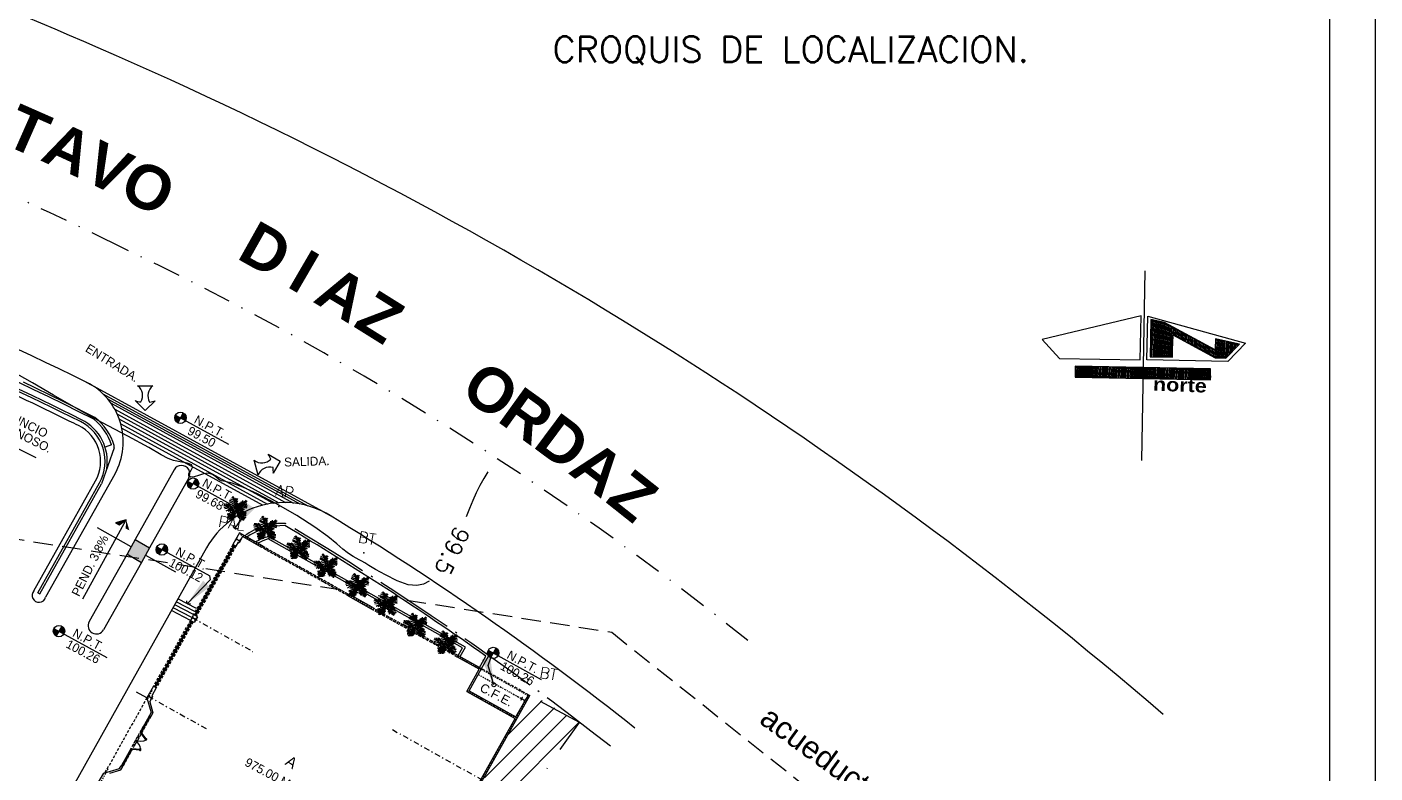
# Model space of a CAD drawing. Header units: millimetres. Extents: x 99 to 472, y 49 to 338.
# Drawn here: x 350.1 to 471.9, y 200.8 to 268.2 of the extents above; entities that cross this region are included whole.
import ezdxf
from ezdxf.enums import TextEntityAlignment as Align

# ---------------------------------------------------------------- set-up
doc = ezdxf.new("R2010")
doc.units = ezdxf.units.MM
for name, pattern in [('ACAD_ISO04W100', [30.5, 24, -3, 0.5, -3]), ('DASHDOT', [1, 0.5, -0.25, 0, -0.25]), ('HIDDEN', [0.375, 0.25, -0.125]), ('SOLID', [0])]:
    doc.linetypes.add(name, pattern=pattern)
for name, color, linetype in [('AUX2', 6, 'Continuous'), ('BANQUETA', 4, 'Continuous'), ('BANQUETA.', 2, 'Continuous'), ('BANQUETAS', 8, 'Continuous'), ('BLANCO', 7, 'Continuous'), ('COLS', 1, 'Continuous'), ('CVL_ATEXT', 7, 'Continuous'), ('DETALLES', 4, 'Continuous'), ('EJE', 8, 'DASHDOT'), ('EJES', 1, 'DASHDOT'), ('est', 2, 'Continuous'), ('LOCALES', 5, 'Continuous'), ('NIVELES', 32, 'Continuous'), ('PENDIENTES', 8, 'Continuous'), ('POLIG', 41, 'Continuous'), ('PUERTAS', 2, 'Continuous'), ('PUNTOS_CON', 10, 'SOLID'), ('T', 7, 'Continuous'), ('TEXTOS_Y_COTAS', 7, 'Continuous'), ('veg', 3, 'Continuous'), ('WALL', 4, 'Continuous')]:
    doc.layers.add(name, color=color, linetype=linetype)
doc.styles.add('ATTR', font='romans.shx', dxfattribs={"width": 0.8, "height": 0.7})
doc.styles.add('CHISEL', font='cityb___.ttf', dxfattribs={"width": 1.2, "height": 0.1})
doc.styles.add('GRUESA', font='swissk.ttf')
doc.styles.add('H1', font='hand.shx', dxfattribs={"height": 0.15})
doc.styles.add('ROMAND', font='romand.shx', dxfattribs={"height": 1})
doc.styles.add('SANSSERIFBOLD', font='sasb____.pfb', dxfattribs={"height": 1})
doc.styles.add('SIMPLEX', font='simplex.shx', dxfattribs={"height": 0.3})
doc.styles.add('TMODELF', font='ROMANS.SHX', dxfattribs={"height": 5})
doc.styles.add('TXT-200', font='logo-o.shx', dxfattribs={"height": 0.508})
doc.dimstyles.new('ISO-25', dxfattribs={"dimtxt": 2.5, "dimasz": 2.5, "dimexe": 1.25, "dimexo": 0.625, "dimtad": 1, "dimtxsty": 'Standard', "dimcen": 2.5, "dimadec": 0, "dimazin": 0, "dimtfac": 1, "dimtmove": 0, "dimatfit": 3, "dimfxl": 1, "dimarcsym": 0})

# ---------------------------------------------------------------- blocks, each defined once
blk = doc.blocks.new('PUERTA90')
for p, q in [((0.04, 0.45), (0.01, 0.51)), ((0.09, 0.58), (0.05, 0.57)), ((0.05, 0.5), (0.07, 0.51)), ((0.05, 0.49), (0.07, 0.5)), ((0.14, 0.54), (0.12, 0.53)), ((0.14, 0.53), (0.13, 0.52)), ((0.18, 0.52), (0.16, 0.58)), ((0.43, -0.16), (0.4, -0.18)), ((0.45, -0.2), (0.4, -0.18)), ((0.41, -0.21), (0.43, -0.16))]:
    blk.add_line(p, q)
blk.add_lwpolyline([(0.05, 0.57, 0.210556), (-0.41, -0.24), (-0.39, -0.24), (-0.39, -0.25), (-0.41, -0.25)], format="xyb")
for points in [[(0, 0.5), (0.01, 0.51), (0.05, 0.5), (0.06, 0.49), (0.04, 0.45), (0.03, 0.45)], [(0.45, -0.2), (0.09, 0.58), (0.05, 0.57), (0.41, -0.21)], [(0.18, 0.52), (0.15, 0.53), (0.14, 0.55), (0.16, 0.58), (0.17, 0.58), (0.19, 0.53)]]:
    blk.add_lwpolyline(points, close=True)
for points in [[(0.05, 0.57), (0.1, 0.55), (0.07, 0.53), (0.09, 0.58)], [(0.09, 0.49), (0.07, 0.49), (0.06, 0.51), (0.07, 0.53)], [(0.12, 0.51), (0.13, 0.52), (0.12, 0.54), (0.11, 0.54)], [(0.45, -0.25), (0.44, -0.25), (0.44, -0.24), (0.45, -0.24)]]:
    blk.add_lwpolyline(points)
at = {"linetype": 'Continuous'}
for points in [[(-0.43, -0.26), (-0.43, -0.17), (-0.41, -0.17), (-0.41, -0.26)], [(0.47, -0.26), (0.47, -0.17), (0.45, -0.17), (0.45, -0.26)]]:
    blk.add_lwpolyline(points, close=True, dxfattribs=at)
at = {"layer": 'TEXTOS_Y_COTAS'}
blk.add_circle((-0.03, -0.18), 0.0765, dxfattribs=at)
at = {"layer": 'TEXTOS_Y_COTAS', "insert": (-0.08, -0.16), "char_height": 0.03, "width": 0.1975, "attachment_point": 1}
blk.add_mtext('\\fGraphite Light ATT|b0|i0|c162|p66;0.90', dxfattribs=at)
blk = doc.blocks.new('arbol4')
for p, q in [((-2.78214, 0.78018), (-3.28206, 0.6966)), ((-2.36916, 0.41796), (-3.23856, 0.25074)), ((-1.82226, -0.13404), (-3.08226, 1.12596)), ((-2.84736, 0.86382), (-2.8908, 1.33752)), ((-2.54304, 1.30962), (-2.47788, 0.52944)), ((-2.23878, 1.1703), (-2.0214, 0.05574)), ((-2.0649, 1.28178), (-1.3911, -0.16722)), ((-0.80424, -0.27864), (-1.7823, 1.11456)), ((-0.15216, 0.75234), (-1.5867, 1.72758)), ((-0.2391, 1.28178), (-1.41282, 2.03412)), ((-1.3911, 1.03098), (-0.10872, 0.41796)), ((-0.36954, 1.97838), (-1.23894, 2.39634)), ((-1.17372, 0.41796), (0, -0.11148)), ((-0.45648, 2.42424), (-0.9564, 2.75862)), ((-0.54342, 2.81436), (-0.7173, 2.95368)), ((0.06774, -0.40404), (-0.56226, 3.01596)), ((-0.4782, 2.70288), (-0.32604, 2.95368)), ((-0.39126, 2.20134), (-0.08694, 2.56356)), ((-0.2826, 1.75548), (0.34776, 2.47998)), ((-0.2391, 1.25388), (0.69552, 2.39634)), ((-0.10872, 0.58512), (0.58686, 1.86696)), ((0, 0), (0.60858, 1.1982)), ((0.06774, -0.40404), (1.68774, 0.13596)), ((0.30426, -0.30654), (0.73896, 1.05882)), ((0.6738, -0.19506), (1.13022, 1.1703)), ((1.04328, -0.05574), (1.45626, 1.47684)), ((1.39104, 0.02784), (1.71708, 1.53258)), ((1.52148, 0.05574), (2.86902, -0.30654)), ((1.68774, 0.13596), (2.94774, 1.75596)), ((1.69536, 0.13932), (1.93446, 1.75548)), ((1.84746, 0.33438), (2.95596, -0.0279)), ((1.9779, 1.44894), (2.0214, 0.58512)), ((2.06484, 0.58512), (2.99946, 0.25074)), ((2.1735, 1.56042), (2.30394, 0.9474)), ((2.23872, 0.78018), (2.95596, 0.66876)), ((2.39088, 1.644), (2.58648, 1.30962)), ((2.49954, 1.14246), (2.99946, 1.08672)), ((2.6952, 1.3932), (3.1299, 1.44894)), ((2.71692, 1.78332), (2.78208, 1.56042)), ((-1.93446, -0.0279), (-3.06468, -0.08364)), ((-1.6302, -0.19506), (-2.80386, -0.75234)), ((-0.97812, -1.30968), (-2.4996, -1.53258)), ((-1.6302, -2.1456), (-2.4996, -2.28492)), ((-1.3911, -1.6998), (-2.47788, -1.72764)), ((-1.7823, -2.45214), (-2.47788, -2.53572)), ((-1.99968, -2.78652), (-2.39094, -2.95368)), ((-1.5432, -1.97844), (-2.34744, -1.95054)), ((-1.21722, -0.22296), (-2.217, -0.89172)), ((-1.28226, -1.57404), (-2.18226, -3.10404)), ((-1.89102, -2.6193), (-1.84752, -3.06516)), ((0.06774, -0.40404), (-1.82226, -0.13404)), ((-0.89118, -0.27864), (-1.73886, -0.9753)), ((-0.84768, -1.17036), (-1.73886, -1.17036)), ((-1.67364, -2.25708), (-1.60842, -3.03726)), ((-1.43454, -1.83912), (-1.30416, -3.1209)), ((0.06774, -0.40404), (-1.28226, -1.57404)), ((-0.32604, -0.33438), (-1.21722, -0.89172)), ((-1.17372, -1.50474), (-0.99984, -3.06516)), ((-0.32604, -0.75234), (-1.13028, -1.00314)), ((-0.9564, -1.30968), (-0.69552, -2.81436)), ((-0.73902, -1.08672), (-0.45648, -2.3685)), ((-0.49992, -0.91956), (-0.30432, -1.81122)), ((-0.21738, -0.61302), (-0.15216, -1.28178)), ((0.21732, -0.58518), (-0.02172, -1.61616)), ((0.06774, -0.40404), (1.14774, -1.75404)), ((0.17388, -0.55734), (1.52148, -0.9753)), ((0.36948, -0.78024), (0.1956, -1.95054)), ((0.60858, -1.08672), (0.28254, -2.56356)), ((0.45642, -0.30654), (1.63014, -0.91956)), ((0.91284, -1.4211), (0.45642, -2.81436)), ((0.52164, -0.9474), (1.99962, -1.28178)), ((1.15194, -1.75548), (0.56508, -3.14874)), ((0.73896, -0.19506), (1.91268, -0.75234)), ((0.80418, -1.30968), (2.28216, -1.53258)), ((1.28238, -2.22918), (1.02156, -3.093)), ((1.04328, -1.58832), (2.23872, -1.78338)), ((1.14774, -1.75404), (1.68774, -3.55404)), ((1.15194, -0.05574), (2.1735, -0.61302)), ((1.17372, -1.75548), (2.49954, -2.1456)), ((1.21716, -1.9227), (2.39088, -2.3964)), ((1.43454, -2.67504), (1.23888, -3.31596)), ((1.3476, -2.3685), (2.4126, -2.8422)), ((1.43454, -2.70288), (2.13006, -3.093)), ((1.5432, -3.14874), (1.45626, -3.45528)), ((1.5432, -3.00942), (1.91268, -3.26022)), ((1.67358, -3.39954), (1.76052, -3.45528))]:
    blk.add_line(p, q)
at = {"style": 'ATTR', "width": 0.8, "flags": 9}
blk.add_attdef('ESTCODE', (0.06774, -0.40404), '', height=0.042, dxfattribs=at)
blk = doc.blocks.new('A$C20FC3698')
at = {"layer": 'veg', "xscale": 0.9999998995489492, "yscale": 0.9999998995489492, "zscale": 0.9999998995489492}
blk.add_blockref('arbol4', (3.28, 3.55, -6.65), dxfattribs=at)
blk = doc.blocks.new('FLECHA3')
blk.add_lwpolyline([(-0.354, -0.354), (0, 0), (0.354, -0.354, 0.044777), (0.159, -0.308, 0.391731), (0.274, -0.89), (-0.274, -0.89, 0.391731), (-0.159, -0.308, 0.044777)], format="xyb", close=True)
blk = doc.blocks.new('*X10')
at = {"color": 0}
for p, q in [((3.578, 10.055), (3.636, 10.113)), ((3.586, 10.048), (3.644, 10.107)), ((3.593, 10.042), (3.651, 10.1)), ((3.6, 10.035), (3.659, 10.093)), ((3.608, 10.099), (3.629, 10.12)), ((3.608, 10.028), (3.666, 10.087)), ((3.615, 10.022), (3.673, 10.08)), ((3.623, 10.015), (3.681, 10.073)), ((3.63, 10.008), (3.688, 10.066)), ((3.638, 10.002), (3.696, 10.06)), ((3.645, 9.995), (3.703, 10.053)), ((3.652, 9.988), (3.711, 10.046)), ((3.66, 9.981), (3.718, 10.04)), ((3.667, 9.975), (3.726, 10.033)), ((3.675, 9.968), (3.733, 10.026)), ((3.682, 9.961), (3.74, 10.02)), ((3.69, 9.955), (3.748, 10.013)), ((3.697, 9.948), (3.755, 10.006)), ((3.705, 9.941), (3.763, 9.999)), ((3.712, 9.935), (3.77, 9.993)), ((3.719, 9.928), (3.778, 9.986)), ((3.727, 9.921), (3.785, 9.979)), ((3.734, 9.914), (3.792, 9.973)), ((3.742, 9.908), (3.8, 9.966)), ((3.749, 9.901), (3.807, 9.959)), ((3.757, 9.894), (3.815, 9.952)), ((3.764, 9.888), (3.822, 9.946)), ((3.772, 9.881), (3.83, 9.939)), ((3.779, 9.874), (3.837, 9.932)), ((3.786, 9.868), (3.845, 9.926)), ((3.794, 9.861), (3.852, 9.919)), ((3.801, 9.854), (3.859, 9.912)), ((3.809, 9.847), (3.867, 9.906)), ((3.816, 9.841), (3.874, 9.899)), ((3.824, 9.834), (3.882, 9.892)), ((3.831, 9.827), (3.889, 9.885)), ((3.839, 9.821), (3.897, 9.879)), ((3.846, 9.814), (3.904, 9.872)), ((3.853, 9.807), (3.912, 9.865)), ((3.861, 9.801), (3.919, 9.859)), ((3.868, 9.794), (3.926, 9.852)), ((3.876, 9.787), (3.934, 9.845)), ((3.883, 9.78), (3.941, 9.839)), ((3.891, 9.774), (3.949, 9.832)), ((3.898, 9.767), (3.956, 9.825)), ((3.905, 9.76), (3.964, 9.818)), ((3.913, 9.754), (3.971, 9.812)), ((3.92, 9.747), (3.979, 9.805)), ((3.928, 9.74), (3.986, 9.798)), ((3.935, 9.734), (3.993, 9.792)), ((3.943, 9.727), (4.001, 9.785)), ((3.95, 9.72), (4.008, 9.778)), ((3.958, 9.713), (4.016, 9.772)), ((3.965, 9.707), (4.023, 9.765)), ((3.972, 9.7), (4.031, 9.758)), ((3.98, 9.693), (4.038, 9.751)), ((3.987, 9.687), (4.045, 9.745)), ((3.995, 9.68), (4.053, 9.738)), ((4.002, 9.673), (4.06, 9.731)), ((4.01, 9.667), (4.068, 9.725)), ((4.017, 9.66), (4.075, 9.718)), ((4.025, 9.653), (4.083, 9.711)), ((4.032, 9.646), (4.09, 9.705)), ((4.039, 9.64), (4.098, 9.698)), ((4.047, 9.633), (4.105, 9.691)), ((4.054, 9.626), (4.112, 9.684)), ((4.062, 9.62), (4.12, 9.678)), ((4.069, 9.613), (4.127, 9.671)), ((4.077, 9.606), (4.135, 9.664)), ((4.084, 9.6), (4.142, 9.658)), ((4.092, 9.593), (4.15, 9.651)), ((4.099, 9.586), (4.157, 9.644)), ((4.106, 9.579), (4.165, 9.638)), ((4.114, 9.573), (4.172, 9.631)), ((4.121, 9.566), (4.179, 9.624)), ((4.129, 9.559), (4.187, 9.617)), ((4.136, 9.553), (4.194, 9.611)), ((4.144, 9.546), (4.202, 9.604)), ((4.151, 9.539), (4.209, 9.597)), ((4.158, 9.532), (4.217, 9.591)), ((4.166, 9.526), (4.224, 9.584)), ((4.173, 9.519), (4.231, 9.577)), ((4.181, 9.512), (4.239, 9.571)), ((4.188, 9.506), (4.246, 9.564)), ((4.196, 9.499), (4.254, 9.557)), ((4.203, 9.492), (4.261, 9.55)), ((4.211, 9.486), (4.269, 9.544)), ((4.218, 9.479), (4.276, 9.537)), ((4.225, 9.472), (4.284, 9.53)), ((4.233, 9.465), (4.291, 9.524)), ((4.24, 9.459), (4.298, 9.517)), ((4.248, 9.452), (4.306, 9.51)), ((4.255, 9.445), (4.313, 9.504)), ((4.263, 9.439), (4.321, 9.497)), ((4.27, 9.432), (4.328, 9.49)), ((4.278, 9.425), (4.336, 9.483)), ((4.285, 9.419), (4.343, 9.477)), ((4.292, 9.412), (4.351, 9.47)), ((4.3, 9.405), (4.358, 9.463)), ((4.307, 9.398), (4.365, 9.457)), ((4.315, 9.392), (4.373, 9.45)), ((4.322, 9.385), (4.345, 9.408))]:
    blk.add_line(p, q, dxfattribs=at)
blk = doc.blocks.new('*X9')
at = {"color": 0}
for p, q in [((3.295, 10.055), (3.303, 10.063)), ((3.301, 10.047), (3.319, 10.065)), ((3.307, 10.039), (3.334, 10.066)), ((3.313, 10.03), (3.35, 10.067)), ((3.319, 10.022), (3.366, 10.069)), ((3.325, 10.014), (3.381, 10.07)), ((3.331, 10.006), (3.397, 10.072)), ((3.337, 9.998), (3.412, 10.073)), ((3.343, 9.99), (3.428, 10.074)), ((3.349, 9.982), (3.438, 10.071)), ((3.355, 9.973), (3.446, 10.064)), ((3.361, 9.965), (3.453, 10.058)), ((3.367, 9.957), (3.461, 10.051)), ((3.373, 9.949), (3.468, 10.044)), ((3.379, 9.941), (3.476, 10.037)), ((3.385, 9.933), (3.483, 10.031)), ((3.391, 9.924), (3.49, 10.024)), ((3.454, 9.974), (3.496, 10.016)), ((3.458, 9.964), (3.5, 10.005)), ((3.462, 9.953), (3.504, 9.995)), ((3.466, 9.943), (3.508, 9.985)), ((3.47, 9.933), (3.511, 9.974)), ((3.474, 9.923), (3.515, 9.964)), ((3.397, 9.916), (3.434, 9.953)), ((3.478, 9.912), (3.519, 9.954)), ((3.482, 9.902), (3.523, 9.943)), ((3.485, 9.892), (3.527, 9.933)), ((3.489, 9.882), (3.53, 9.923)), ((3.493, 9.871), (3.534, 9.912)), ((3.497, 9.861), (3.538, 9.902)), ((3.501, 9.851), (3.542, 9.892)), ((3.505, 9.841), (3.546, 9.881)), ((3.509, 9.83), (3.55, 9.871)), ((3.513, 9.82), (3.553, 9.861)), ((3.516, 9.81), (3.557, 9.85)), ((3.52, 9.799), (3.561, 9.84)), ((3.524, 9.789), (3.565, 9.83)), ((3.528, 9.779), (3.569, 9.819)), ((3.532, 9.769), (3.572, 9.809)), ((3.536, 9.758), (3.576, 9.799)), ((3.54, 9.748), (3.58, 9.788)), ((3.544, 9.738), (3.584, 9.778)), ((3.548, 9.728), (3.588, 9.768)), ((3.582, 9.635), (3.743, 9.796)), ((3.586, 9.625), (3.751, 9.79)), ((3.59, 9.615), (3.758, 9.783)), ((3.594, 9.605), (3.766, 9.776)), ((3.598, 9.594), (3.773, 9.769)), ((3.602, 9.584), (3.781, 9.763)), ((3.626, 9.693), (3.736, 9.803)), ((3.551, 9.717), (3.592, 9.758)), ((3.555, 9.707), (3.595, 9.747)), ((3.559, 9.697), (3.599, 9.737)), ((3.563, 9.687), (3.603, 9.727)), ((3.567, 9.676), (3.607, 9.716)), ((3.571, 9.666), (3.611, 9.706)), ((3.575, 9.656), (3.614, 9.696)), ((3.579, 9.646), (3.618, 9.685)), ((3.606, 9.574), (3.788, 9.756)), ((3.612, 9.566), (3.795, 9.749)), ((3.618, 9.557), (3.803, 9.743)), ((3.624, 9.549), (3.81, 9.736)), ((3.63, 9.541), (3.818, 9.729)), ((3.636, 9.533), (3.825, 9.723)), ((3.642, 9.525), (3.833, 9.716)), ((3.648, 9.517), (3.84, 9.709)), ((3.654, 9.509), (3.848, 9.702)), ((3.66, 9.5), (3.833, 9.673)), ((3.666, 9.492), (3.704, 9.531))]:
    blk.add_line(p, q, dxfattribs=at)

msp = doc.modelspace()

# ---------------------------------------------------------------- hatches: boundary and pattern name
at = {"linetype": 'Continuous', "ltscale": 0.3}
msp.add_hatch(color=5, dxfattribs=at).paths.add_polyline_path([(361.16847, 221.1415), (359.87005, 221.89285), (359.13665, 220.58421), (360.43507, 219.83285)])
at = {"layer": 'NIVELES'}
for points in [[(363.51003, 233.15602, 0.414213562), (363.71316, 232.45514), (363.96203, 232.90714)], [(364.21091, 233.35915), (363.96203, 232.90714), (364.41404, 232.65826, 0.047975167), (364.45319, 232.74897, 0.359102327)], [(364.65009, 227.19969, 0.414213562), (364.85322, 226.49881), (365.1021, 226.95082)], [(365.35097, 227.40282), (365.1021, 226.95082), (365.5541, 226.70194, 0.126495443), (365.61809, 226.95082, 0.273393365)], [(361.83767, 221.23595, 0.414213562), (362.0408, 220.53507), (362.28968, 220.98707)], [(362.53856, 221.43908), (362.28968, 220.98707), (362.74168, 220.7382, 0.126495443), (362.80567, 220.98707, 0.273393365)], [(352.53529, 213.86439, 0.414213562), (352.73842, 213.1635), (352.9873, 213.61551)], [(353.23618, 214.06752), (352.9873, 213.61551), (353.43931, 213.36663, 0.047975167), (353.47845, 213.45734, 0.359102327)], [(392.47305, 212.09055), (392.22417, 211.63854), (392.67618, 211.38967, 0.047975167), (392.71533, 211.48037, 0.359102327)], [(391.77217, 211.88742, 0.414213562), (391.9753, 211.18654), (392.22417, 211.63854)]]:
    msp.add_hatch(color=256, dxfattribs=at).paths.add_polyline_path(points)
at = {"layer": 'PENDIENTES'}
h = msp.add_hatch(color=256, dxfattribs=at)
h.paths.add_polyline_path([(359.06861, 223.67612), (359.01011, 222.90176), (359.34864, 222.71613)])
h.paths.add_polyline_path([(359.06861, 223.67612), (358.10862, 223.39609), (358.41995, 223.22537)])

# ---------------------------------------------------------------- linework, layer by layer
msp.add_line((471.88764, 337.81671), (471.88764, 48.9142))
at = {"color": 5}
msp.add_line((450.81367, 229.0438), (451.12147, 246.19006), dxfattribs=at)
at = {"color": 8, "linetype": 'Continuous', "ltscale": 0.3}
for p, q in [((377.48197, 224.06487), (355.45956, 236.12775)), ((355.45956, 236.12775), (355.89575, 235.88883)), ((356.94587, 235.08558), (375.4599, 224.94443)), ((357.38642, 234.61623), (374.74239, 225.10941)), ((357.6925, 234.22054), (374.17592, 225.19166)), ((358.02465, 233.69654), (373.46856, 225.23706)), ((358.26455, 233.22308), (372.86399, 225.22616)), ((358.44283, 232.78337), (372.32742, 225.17801)), ((358.57537, 232.36871), (371.84082, 225.10249)), ((358.67165, 231.97392), (371.39334, 225.00554)), ((376.81659, 224.42933), (377.48197, 224.06487))]:
    msp.add_line(p, q, dxfattribs=at)
at = {"color": 32}
for p, q in [((363.51003, 233.15602), (368.29615, 230.52075)), ((364.21091, 233.35915), (363.71316, 232.45514)), ((365.35097, 227.40282), (364.85322, 226.49881)), ((365.1021, 226.95082), (369.88822, 224.31555)), ((361.83767, 221.23595), (366.6238, 218.60068)), ((362.53856, 221.43908), (362.0408, 220.53507)), ((352.53529, 213.86439), (357.32142, 211.22912)), ((353.23618, 214.06752), (352.73842, 213.1635)), ((392.47305, 212.09055), (391.9753, 211.18654)), ((391.77217, 211.88742), (396.55829, 209.25215))]:
    msp.add_line(p, q, dxfattribs=at)
at = {"color": 1, "linetype": 'Continuous', "ltscale": 0.3}
for p, q in [((357.96706, 230.20182), (356.81829, 226.92011)), ((357.74336, 230.44791), (357.15309, 230.25825)), ((351.06997, 217.07218), (356.64382, 227.01789)), ((351.24444, 216.9744), (356.81829, 226.92011)), ((389.4579, 212.09923), (371.88491, 221.94761)), ((389.73015, 212.17592), (371.9093, 222.1632)), ((351.06997, 217.07218), (351.24444, 216.9744)), ((389.06679, 211.40135), (389.4579, 212.09923)), ((389.24126, 211.30357), (389.73015, 212.17592)), ((390.94929, 210.26037), (391.55883, 211.34801)), ((391.12376, 210.16259), (391.82124, 211.40716))]:
    msp.add_line(p, q, dxfattribs=at)
at = {"color": 2, "linetype": 'Continuous', "ltscale": 0.3}
for p, q in [((363.4098, 228.20902), (359.87005, 221.89285)), ((364.71832, 227.47569), (361.16847, 221.1415)), ((366.33157, 221.14972), (350.47221, 192.85101)), ((359.13665, 220.58421), (355.71082, 214.47131)), ((360.43507, 219.83285), (357.01934, 213.73798)), ((364.99849, 214.85468), (363.29594, 215.73307)), ((365.13604, 215.12128), (363.44269, 215.99493)), ((365.27359, 215.38789), (363.58945, 216.25679)), ((365.41114, 215.6545), (363.7362, 216.51865)), ((364.86094, 214.58807), (363.14919, 215.47121))]:
    msp.add_line(p, q, dxfattribs=at)
at = {"color": 5, "linetype": 'Continuous', "ltscale": 0.3}
for p, q in [((359.50335, 221.23853), (356.46011, 222.94404)), ((359.87005, 221.89285), (359.13665, 220.58421)), ((359.87005, 221.89285), (361.16847, 221.1415)), ((369.28732, 222.4863), (368.69675, 221.4325)), ((369.56293, 222.15989), (369.25312, 221.60709)), ((371.38095, 221.31297), (369.28732, 222.4863)), ((371.30762, 221.18212), (369.56293, 222.15989)), ((359.11877, 220.59455), (360.43507, 219.83285)), ((361.16847, 221.1415), (360.43507, 219.83285)), ((360.80177, 220.48718), (363.5081, 218.97048)), ((368.96236, 221.29282), (368.70066, 221.43948)), ((369.16589, 221.65598), (368.96236, 221.29282)), ((369.16589, 221.65598), (369.25312, 221.60709)), ((371.38095, 221.31297), (371.30762, 221.18212)), ((379.1037, 216.81298), (379.17703, 216.94384)), ((379.1037, 216.81298), (381.19733, 215.63966)), ((381.27067, 215.77051), (379.17703, 216.94384)), ((381.19733, 215.63966), (381.27067, 215.77051)), ((365.15427, 215.11148), (364.86094, 214.58807)), ((365.20988, 214.39251), (364.86094, 214.58807)), ((365.50321, 214.91592), (365.15427, 215.11148)), ((365.50321, 214.91592), (365.20988, 214.39251)), ((388.99346, 211.2705), (389.06679, 211.40135)), ((390.95624, 210.1705), (388.99346, 211.2705)), ((389.06679, 211.40135), (391.16042, 210.22802)), ((389.8338, 208.16767), (390.95624, 210.1705)), ((390.03798, 208.22519), (391.16042, 210.22802)), ((361.51733, 208.6219), (360.93067, 207.57508)), ((361.77904, 208.47523), (361.37547, 207.75513)), ((361.77904, 208.47523), (361.51733, 208.6219)), ((352.26944, 130.6031), (395.52316, 207.78302)), ((360.93067, 207.57508), (361.30648, 206.241)), ((361.18776, 207.21564), (361.46271, 207.70624)), ((361.18776, 207.21564), (361.46771, 206.22187)), ((361.37547, 207.75513), (361.46271, 207.70624)), ((389.8338, 208.16767), (394.19653, 205.72267)), ((390.03798, 208.22519), (394.26987, 205.85352)), ((394.26987, 205.85352), (395.39457, 207.86039)), ((395.39457, 207.86039), (395.52316, 207.78302)), ((361.30648, 206.241), (361.15981, 205.97929)), ((361.15981, 205.97929), (361.29067, 205.90596)), ((361.46771, 206.22187), (361.29067, 205.90596)), ((352.05573, 130.52859), (394.19653, 205.72267)), ((357.03512, 200.77745), (358.47129, 201.18202)), ((357.57799, 200.77454), (358.57177, 201.05449)), ((358.47129, 201.18202), (358.61796, 201.44372)), ((358.57177, 201.05449), (358.74881, 201.37039)), ((358.61796, 201.44372), (358.74881, 201.37039)), ((356.44845, 199.73063), (357.03512, 200.77745))]:
    msp.add_line(p, q, dxfattribs=at)
at = {"color": 8, "linetype": 'DASHDOT', "ltscale": 0.3}
for p, q in [((395.42107, 207.75426), (369.31608, 222.38421)), ((390.86318, 209.69763), (395.22592, 207.25264)), ((352.16259, 130.56585), (395.42107, 207.75426)), ((361.38389, 208.23037), (360.95943, 207.47299)), ((389.87046, 208.23309), (394.2332, 205.7881)), ((357.41398, 201.14665), (353.23263, 193.58474))]:
    msp.add_line(p, q, dxfattribs=at)
at = {"color": 2}
for points in [[(443.36599, 238.27529), (450.67822, 238.14402), (450.74956, 242.11813), (441.8172, 239.97136)], [(451.64023, 241.79706), (451.57973, 238.42665), (453.59695, 238.39044), (453.63314, 240.40605), (457.43455, 238.32155), (458.42031, 238.30386), (459.6352, 239.56745), (457.46567, 240.05512), (457.44772, 239.05544), (452.86564, 241.52161)], [(444.78558, 236.56408), (457.01429, 236.34457), (457.03213, 237.33834), (444.80342, 237.55785)]]:
    msp.add_lwpolyline(points, close=True, dxfattribs=at)
at = {"color": 1}
msp.add_lwpolyline([(458.58788, 238.00204), (451.27565, 238.1333), (451.34699, 242.10741), (460.19654, 239.64143)], close=True, dxfattribs=at)
at = {"color": 32}
for centre in [(363.96203, 232.90714), (365.1021, 226.95082), (362.28968, 220.98707), (352.9873, 213.61551), (392.22417, 211.63854)]:
    msp.add_circle(centre, 0.51599, dxfattribs=at)
at = {"color": 2, "linetype": 'Continuous', "ltscale": 0.3}
for centre, radius, start, end in [((233.45978, -10.32274), 274.99416, 63.6633228, 81.8530187), ((364.06406, 227.84235), 0.75, 330.7325472, 150.7325472), ((373.31035, 217.23862), 8, 58.5702867, 150.7325472), ((233.00808, -12.34559), 277.06066, 51.6203607, 58.5702867), ((351.18471, 216.84738), 0.62585, 137.8056582, 343.6592771), ((356.36508, 214.10465), 0.75, 150.7325472, 330.7325472)]:
    msp.add_arc(centre, radius, start, end, dxfattribs=at)
at = {"color": 1, "linetype": 'Continuous', "ltscale": 0.3}
for centre, radius, start, end in [((237.76534, 0.66392), 260.54194, 62.9816342, 73.5820154), ((232.97451, -12.53764), 273.76066, 63.5443001, 70.1081209), ((232.97451, -12.53764), 273.96066, 63.5443001, 70.1103752), ((353.15443, 228.97344), 4.2, 350.6820804, 63.5443001), ((353.15443, 228.97344), 4.82, 17.8127587, 51.9789642), ((353.15443, 228.97344), 5.02, 16.3348769, 52.2009883), ((353.15443, 228.97344), 4, 330.7325472, 63.5443001), ((357.6839, 230.30094), 0.3, 340.7073138, 16.3348769), ((373.31035, 217.23862), 5.92, 89.0599238, 125.4785449), ((232.97451, -12.53764), 274.36066, 54.6890161, 59.2125072), ((373.31035, 217.23862), 5.12, 105.8811081, 120.071484), ((373.31035, 217.23862), 4.92, 106.84143, 118.6805625)]:
    msp.add_arc(centre, radius, start, end, dxfattribs=at)
at = {"color": 1, "linetype": 'ACAD_ISO04W100', "ltscale": 0.3}
for centre, radius, start, end in [((237.76534, 0.66392), 260.74194, 62.977444, 73.5820154), ((373.31035, 217.23862), 6.12, 88.5571285, 125.4785449), ((232.97451, -12.53764), 274.56066, 51.7901503, 59.2235339)]:
    msp.add_arc(centre, radius, start, end, dxfattribs=at)
at = {"layer": 'AUX2'}
for centre, radius, start, end in [((247.0149, 19.01912), 270.50469, 66.1159355, 85.2109808), ((205.58197, -81.51016), 379.21145, 49.3218936, 66.5417376)]:
    msp.add_arc(centre, radius, start, end, dxfattribs=at)
at = {"layer": 'BANQUETA', "color": 32, "linetype": 'HIDDEN', "ltscale": 7}
for p, q in [((200.28428, 245.29272), (402.93183, 213.5085)), ((402.93183, 213.5085), (440.05899, 183.93367))]:
    msp.add_line(p, q, dxfattribs=at)
at = {"layer": 'BANQUETA', "color": 4}
msp.add_line((346.05029, 231.69503), (350.89296, 229.30579), dxfattribs=at)
at = {"layer": 'BANQUETA'}
for p, q in [((368.87513, 221.34171), (365.33265, 215.02068)), ((368.78789, 221.39059), (366.56688, 217.42752)), ((368.75254, 221.2866), (368.1275, 220.17131)), ((368.77871, 221.27194), (368.15367, 220.15664)), ((368.80488, 221.25727), (368.17984, 220.14197)), ((368.82233, 221.24749), (368.73509, 221.29638)), ((368.10305, 220.12769), (367.47801, 219.01239)), ((368.12922, 220.11302), (367.50418, 218.99773)), ((368.15539, 220.09836), (367.53035, 218.98306)), ((368.08561, 220.13747), (368.17284, 220.08858)), ((368.11005, 220.18108), (368.19728, 220.1322)), ((367.45357, 218.96878), (366.60877, 217.46136)), ((367.47974, 218.95411), (366.63494, 217.44669)), ((367.50591, 218.93944), (366.66111, 217.43203)), ((367.52335, 218.92967), (367.43612, 218.97855)), ((367.5478, 218.97328), (367.46056, 219.02217)), ((366.56688, 217.42752), (365.24542, 215.06957)), ((366.58432, 217.41774), (365.93582, 216.26057)), ((366.61049, 217.40308), (365.96199, 216.24591)), ((366.63667, 217.38841), (365.98816, 216.23124)), ((366.65411, 217.37863), (366.56688, 217.42752)), ((366.67856, 217.42225), (366.59132, 217.47114)), ((365.91137, 216.21696), (365.30784, 215.14004)), ((365.93754, 216.20229), (365.33401, 215.12538)), ((365.96371, 216.18762), (365.36018, 215.11071)), ((365.98116, 216.17785), (365.89392, 216.22673)), ((366.0056, 216.22146), (365.91837, 216.27035)), ((364.94817, 214.53918), (361.60457, 208.57301)), ((365.03541, 214.49029), (361.6918, 208.52412)), ((364.91673, 214.44217), (364.07389, 212.93824)), ((364.9429, 214.4275), (364.10006, 212.92357)), ((364.96907, 214.41283), (364.12623, 212.90891)), ((364.98652, 214.40306), (364.89928, 214.45194)), ((365.37763, 215.10093), (365.29039, 215.14982)), ((364.04945, 212.89462), (363.2066, 211.3907)), ((364.07562, 212.87996), (363.23277, 211.37603)), ((364.10179, 212.86529), (363.25895, 211.36136)), ((364.11923, 212.85551), (364.032, 212.9044)), ((364.14368, 212.89913), (364.05644, 212.94802)), ((363.18216, 211.34708), (362.31487, 209.79954)), ((363.20833, 211.33241), (362.34104, 209.78487)), ((363.2345, 211.31775), (362.36722, 209.7702)), ((363.25195, 211.30797), (363.16471, 211.35686)), ((363.27639, 211.35159), (363.18916, 211.40047)), ((362.29043, 209.75592), (361.6709, 208.65046)), ((362.3166, 209.74125), (361.69707, 208.6358)), ((362.34277, 209.72658), (361.72325, 208.62113)), ((362.36022, 209.71681), (362.27298, 209.7657)), ((362.38466, 209.76042), (362.29743, 209.80931)), ((361.74069, 208.61135), (361.65346, 208.66024)), ((360.36155, 204.50378), (361.18162, 205.96707)), ((360.44879, 204.45489), (361.26886, 205.91818)), ((360.80126, 205.24746), (361.15018, 205.87006)), ((360.82743, 205.23279), (361.17635, 205.85539)), ((360.8536, 205.21812), (361.20252, 205.84073)), ((361.13273, 205.87984), (361.21997, 205.83095)), ((360.40344, 204.53762), (360.77681, 205.20384)), ((360.42962, 204.52295), (360.80298, 205.18917)), ((360.45579, 204.50828), (360.82915, 205.17451)), ((360.75937, 205.21362), (360.8466, 205.16473)), ((360.78381, 205.25723), (360.87105, 205.20834)), ((360.44879, 204.45489), (360.36155, 204.50378)), ((360.47323, 204.49851), (360.386, 204.54739)), ((358.64037, 201.43257), (359.48156, 202.93355)), ((358.7061, 201.50896), (359.47456, 202.88016)), ((358.7276, 201.38368), (359.56879, 202.88466)), ((358.73227, 201.49429), (359.47901, 202.82673)), ((358.75844, 201.47963), (359.5269, 202.85082)), ((359.54435, 202.84105), (359.45711, 202.88994)), ((359.56879, 202.88466), (359.48156, 202.93355)), ((358.68866, 201.51874), (358.77589, 201.46985))]:
    msp.add_line(p, q, dxfattribs=at)
at = {"layer": 'BANQUETA.'}
for p, q in [((358.03177, 227.81721), (351.78528, 216.6713)), ((350.72103, 217.26774), (356.29488, 227.21345))]:
    msp.add_line(p, q, dxfattribs=at)
for centre, radius, start, end in [((232.97451, -12.53764), 273.36066, 63.7394734, 67.8448339), ((352.79769, 230.75054), 6, 330.7324677, 63.6633228), ((232.97451, -12.53764), 273.36066, 63.5443001, 63.7394734), ((353.15443, 228.97344), 3.6, 330.7325472, 63.5443001)]:
    msp.add_arc(centre, radius, start, end, dxfattribs=at)
at = {"layer": 'BANQUETAS'}
msp.add_line((360.93067, 207.57508), (359.99126, 208.10155), dxfattribs=at)
at = {"layer": 'COLS'}
for points in [[(369.08757, 222.04887), (369.06948, 222.05881), (368.94557, 221.83346), (368.96365, 221.82351), (369.02293, 221.93132), (369.30114, 221.77834), (369.24186, 221.67053), (369.25994, 221.66058), (369.38386, 221.88594), (369.36578, 221.89588), (369.3065, 221.78807), (369.02829, 221.94106)], [(365.10509, 214.94273), (365.08701, 214.95267), (364.96309, 214.72732), (364.98118, 214.71737), (365.04046, 214.82518), (365.31867, 214.6722), (365.25939, 214.56439), (365.27747, 214.55444), (365.40139, 214.7798), (365.38331, 214.78974), (365.32402, 214.68193), (365.04581, 214.83492)], [(361.12262, 207.83659), (361.10454, 207.84653), (360.98062, 207.62118), (360.9987, 207.61124), (361.05798, 207.71904), (361.3362, 207.56606), (361.27691, 207.45825), (361.295, 207.4483), (361.41892, 207.67366), (361.40083, 207.6836), (361.34155, 207.57579), (361.06334, 207.72878)], [(394.85682, 207.60359), (394.83874, 207.61354), (394.71482, 207.38818), (394.7329, 207.37824), (394.79218, 207.48605), (395.07039, 207.33306), (395.01111, 207.22525), (395.0292, 207.21531), (395.15311, 207.44066), (395.13503, 207.45061), (395.07575, 207.3428), (394.79754, 207.49578)]]:
    msp.add_lwpolyline(points, close=True, dxfattribs=at)
at = {"layer": 'DETALLES'}
for p in [(369.03244, 224.56566, 99.79), (372.84139, 224.8879, 99.62), (371.71321, 222.86768, 99.79), (374.52066, 221.10296, 99.79), (380.52116, 220.68516, 99.39), (377.09672, 219.47593, 99.77), (379.99353, 217.69652, 99.83), (382.62076, 215.9928, 99.82), (385.34611, 214.15766, 99.85), (388.00493, 212.45545, 99.9), (395.35998, 209.27871, 99.64)]:
    msp.add_point(p, dxfattribs=at)
at = {"layer": 'EJE', "color": 8, "linetype": 'DASHDOT'}
for p, q in [((365.02505, 214.83999), (370.49691, 211.77342)), ((361.04258, 207.73385), (366.44606, 204.7056)), ((383.1153, 204.70173), (391.24344, 200.1465))]:
    msp.add_line(p, q, dxfattribs=at)
at = {"layer": 'EJES', "color": 4, "ltscale": 5}
msp.add_lwpolyline([(415.23594, 212.75343, 0.058089202), (358.23943, 248.51187, 0.028059023), (333.33958, 259.27715, 0.034534838), (289.90599, 271.70152, 0.031606522), (255.77018, 276.31792), (216.38494, 278.53009)], format="xyb", dxfattribs=at)
at = {"layer": 'EJES', "color": 1, "ltscale": 8}
msp.add_lwpolyline([(374.8312, 169.84617), (375.07712, 169.70457), (400.00178, 205.35581), (395.52316, 207.78302)], dxfattribs=at)
at = {"layer": 'LOCALES', "color": 8, "linetype": 'HIDDEN'}
for p, q in [((368.69675, 221.4325), (365.15427, 215.11148)), ((368.96236, 221.29282), (365.41989, 214.97179)), ((376.907, 218.04407), (371.30762, 221.18212)), ((371.38095, 221.31297), (375.93352, 218.76159)), ((375.93352, 218.76159), (379.17703, 216.94384)), ((376.907, 218.04407), (379.1037, 216.81298)), ((381.19733, 215.63966), (388.99346, 211.2705)), ((381.27067, 215.77051), (389.06679, 211.40135)), ((364.86094, 214.58807), (361.51733, 208.6219)), ((365.12264, 214.4414), (361.77904, 208.47523)), ((395.39359, 207.86098), (391.1627, 210.23209)), ((360.93067, 207.57508), (357.13721, 200.80621)), ((361.15981, 205.97929), (358.61796, 201.44372)), ((361.29067, 205.90596), (358.74881, 201.37039))]:
    msp.add_line(p, q, dxfattribs=at)
at = {"layer": 'NIVELES', "color": 8}
msp.add_line((355.15511, 216.53922), (359.06861, 223.67612), dxfattribs=at)
at = {"layer": 'NIVELES'}
for p, q in [((368.87692, 222.8967), (368.73173, 223.09048)), ((368.87692, 222.8967), (369.184, 222.87867)), ((364.57367, 216.08658), (364.54373, 216.34749)), ((364.57367, 216.08658), (364.87125, 216.115)), ((364.57367, 216.08658), (364.57367, 216.08658))]:
    msp.add_line(p, q, dxfattribs=at)
msp.add_circle((392.28345, 208.76081), 0.17744, dxfattribs=at)
at = {"layer": 'PENDIENTES'}
for p, q in [((359.06861, 223.67612), (358.10862, 223.39609)), ((358.10862, 223.39609), (358.41995, 223.22537)), ((358.41995, 223.22537), (359.06861, 223.67612))]:
    msp.add_line(p, q, dxfattribs=at)
at = {"layer": 'POLIG', "linetype": 'Continuous'}
for p, q in [((393.54322, 204.23039), (396.63811, 207.32528)), ((389.32193, 196.47356), (398.86801, 206.01965)), ((391.43258, 200.35198), (397.75306, 206.67246)), ((387.21128, 192.59515), (399.98296, 205.36683))]:
    msp.add_line(p, q, dxfattribs=at)
at = {"layer": 'PUNTOS_CON', "color": 8, "linetype": 'Continuous', "flags": 128}
for points in [[(386.44019, 218.13261), (385.92529, 217.87346), (385.32223, 217.72612), (384.54281, 217.8024), (383.54808, 218.16615), (382.49598, 218.68937), (381.59365, 219.19607), (380.99272, 219.54997), (380.62268, 219.77347), (380.35752, 219.92865), (380.09463, 220.06802), (379.82506, 220.20575), (379.5633, 220.34642), (379.31174, 220.50228), (379.02452, 220.71612), (378.6437, 221.03842), (378.10144, 221.51448), (377.29034, 222.169), (376.09313, 223.02155), (374.46356, 224.05718), (372.6396, 225.12294), (370.93025, 226.03138), (369.58643, 226.63982), (368.62676, 226.98476), (368.0118, 227.14748), (367.68538, 227.20909), (367.52441, 227.25016), (367.3891, 227.35106), (367.16666, 227.55855), (366.85226, 227.78476), (366.46804, 227.90816), (366.03975, 227.84814), (365.6073, 227.68775), (365.21419, 227.55094), (364.90435, 227.53672), (364.72344, 227.64443), (364.71756, 227.84845), (364.88818, 228.11817), (365.05819, 228.40285), (365.00584, 228.64676), (364.5846, 228.81143), (363.94879, 228.92747), (363.32793, 229.04276), (362.84983, 229.21822), (362.23539, 229.56703), (361.1038, 230.21538), (359.21236, 231.23585), (356.87095, 232.48645), (354.52756, 233.77157), (352.50225, 234.94573), (350.60315, 236.0642), (348.51044, 237.23238)], [(391.73971, 228.02729), (391.3755, 227.40777), (391.02019, 226.77477), (390.68268, 226.11478), (390.3689, 225.41881), (390.07292, 224.69585), (389.78585, 223.95941)]]:
    msp.add_lwpolyline(points, dxfattribs=at)
at = {"layer": 'T', "color": 5}
msp.add_lwpolyline([(101.3844, 335.81671), (467.76977, 335.81671), (467.76977, 50.9142), (101.3844, 50.9142)], close=True, dxfattribs=at)

# ---------------------------------------------------------------- block references
at = {"color": 2, "xscale": 12.10545726724329, "yscale": 12.10545726724329, "zscale": 12.10545726724329, "rotation": 220.9780348530189}
for name in ['*X9', '*X10']:
    msp.add_blockref(name, (409.82286, 357.64005), dxfattribs=at)
at = {"layer": 'BANQUETA', "rotation": 240.7325472223002}
msp.add_blockref('PUERTA90', (359.91792, 203.22834), dxfattribs=at)
at = {"layer": 'BANQUETA', "xscale": -1, "rotation": 240.7325472223002}
msp.add_blockref('PUERTA90', (360.33788, 203.9777), dxfattribs=at)
at = {"layer": 'PUERTAS', "xscale": 0.337247039084543, "yscale": 0.337247039084543, "zscale": 0.337247039084543, "rotation": 4.631229352815918}
for p in [(367.98274, 223.49791, 2.24269), (370.67061, 221.72555, 2.24269), (373.65414, 219.95319, 2.24269), (376.12698, 218.3151, 2.24269), (378.96605, 216.5519, 2.24269), (381.54934, 214.89091, 2.24269), (384.20937, 212.94884, 2.24269), (386.9717, 211.36451, 2.24269)]:
    msp.add_blockref('A$C20FC3698', p, dxfattribs=at)
at = {"layer": 'WALL', "ltscale": 0.01}
for p, xscale, yscale, zscale, rotation in [((360.77524, 233.55481), 2.528347688240986, 2.528347688240986, 2.528347688240986, 179.7356097294479), ((372.98115, 228.98612), 2.528347688240848, 2.528347688240848, 2.528347688240848, 285.1144734487875)]:
    msp.add_blockref('FLECHA3', p, dxfattribs=dict(at, xscale=xscale, yscale=yscale, zscale=zscale, rotation=rotation))

# ---------------------------------------------------------------- texts
at = {"style": 'SIMPLEX'}
msp.add_text('CROQUIS DE LOCALIZACION.', height=2.3238866, dxfattribs=at).set_placement((397.57783, 265.0591))
at = {"color": 3, "style": 'CHISEL', "width": 1.2}
msp.add_text('norte', height=1.210546, rotation=357.8515351, dxfattribs=at).set_placement((451.81182, 235.36177))
at = {"layer": 'AUX2', "color": 7, "style": 'H1'}
for s, rotation, p in [('ENTRADA.', 327.9814345, (357.8022, 237.86479)), ('SALIDA.', 1.8147277, (375.37869, 228.95964))]:
    msp.add_text(s, height=0.8, rotation=rotation, dxfattribs=at).set_placement(p, align=Align.MIDDLE)
for s, rotation, p in [('ANUNCIO ', 333.5573854, (347.3151, 233.26481)), ('LUMINOSO.', 333.5573854, (346.70072, 232.38257)), ('N.P.T.', 331.6436332, (365.11474, 232.4683)), ('99.50', 331.6436332, (364.5123, 231.47165)), ('N.P.T.', 331.6436332, (365.85249, 226.75859)), ('99.68', 331.6436332, (365.25005, 225.76195)), ('PEND. 3.8%', 63.415787, (354.80765, 216.67673)), ('N.P.T.', 331.6436332, (363.44238, 220.54823)), ('100.12', 331.6436332, (362.83994, 219.55158)), ('N.P.T.', 331.6436332, (354.14001, 213.17666)), ('100.26', 331.6436332, (353.53756, 212.18002)), ('100.26', 331.6436332, (392.77444, 210.20306)), ('N.P.T.', 331.6436332, (393.37688, 211.1997)), ('975.00 M2.', 331.938573, (369.69593, 201.49513))]:
    msp.add_text(s, height=0.8, rotation=rotation, dxfattribs=at).set_placement(p)
at = {"layer": 'BLANCO', "style": 'TXT-200'}
msp.add_text('A', height=1, rotation=327.0036452, dxfattribs=at).set_placement((373.3483, 201.58788))
at = {"layer": 'CVL_ATEXT', "color": 6, "style": 'SANSSERIFBOLD'}
for s, rotation, p in [('T', 336.2347661, (350.20262, 258.84371)), ('A', 335.3152087, (353.85034, 257.20244)), ('V', 334.3956514, (357.47126, 255.50285)), ('O', 333.476094, (361.06443, 253.74536)), ('D', 330.7174218, (371.66828, 248.13014)), ('I', 329.7978644, (375.1413, 246.14576)), ('A', 328.878307, (378.58203, 244.1059)), ('Z', 327.9587496, (381.98958, 242.01108)), ('O', 325.2000774, (392.00441, 235.40235)), ('R', 324.28052, (395.27055, 233.09324)), ('D', 323.3609626, (398.49921, 230.73201)), ('A', 322.4414052, (401.68956, 228.31927)), ('Z', 321.5218478, (404.84078, 225.85564))]:
    msp.add_text(s, height=4, rotation=rotation, dxfattribs=at).set_placement(p, align=Align.MIDDLE)
at = {"layer": 'DETALLES', "style": 'ROMAND'}
for s, p in [('AP', (372.49377, 225.8893)), ('PAL', (367.33233, 223.07159)), ('BT', (379.96907, 221.66032)), ('BT', (396.36209, 209.4077))]:
    msp.add_text(s, height=1, rotation=350.1698134, dxfattribs=at).set_placement(p)
at = {"layer": 'est', "color": 7, "style": 'GRUESA'}
msp.add_text('C.F.E.', height=0.8, rotation=332.0809691, dxfattribs=at).set_placement((390.92707, 208.24018))
at = {"layer": 'PUNTOS_CON', "color": 8, "linetype": 'Continuous', "style": 'TMODELF'}
msp.add_text('99.5', height=1.5, rotation=244.4459997, dxfattribs=at).set_placement((388.51198, 220.85525, 99.5), align=Align.MIDDLE_CENTER)
at = {"layer": 'T', "color": 5, "insert": (416.72915, 206.16802), "char_height": 2, "attachment_point": 4, "rotation": 324, "style": 'GRUESA'}
msp.add_mtext('acueducto.', dxfattribs=at)

# ---------------------------------------------------------------- leaders
at = {"layer": 'NIVELES'}
for points in [[(368.87692, 222.8967), (369.88822, 224.31555)], [(364.57367, 216.08658), (366.67977, 218.27199), (366.6238, 218.60068)], [(392.28345, 208.76081), (391.75686, 210.49385), (392.00467, 211.20564)]]:
    msp.add_leader(points, dimstyle='ISO-25', override={"dimgap": 0.625, "dimtad": 0}, dxfattribs=at)

doc.saveas('drawing.dxf')
